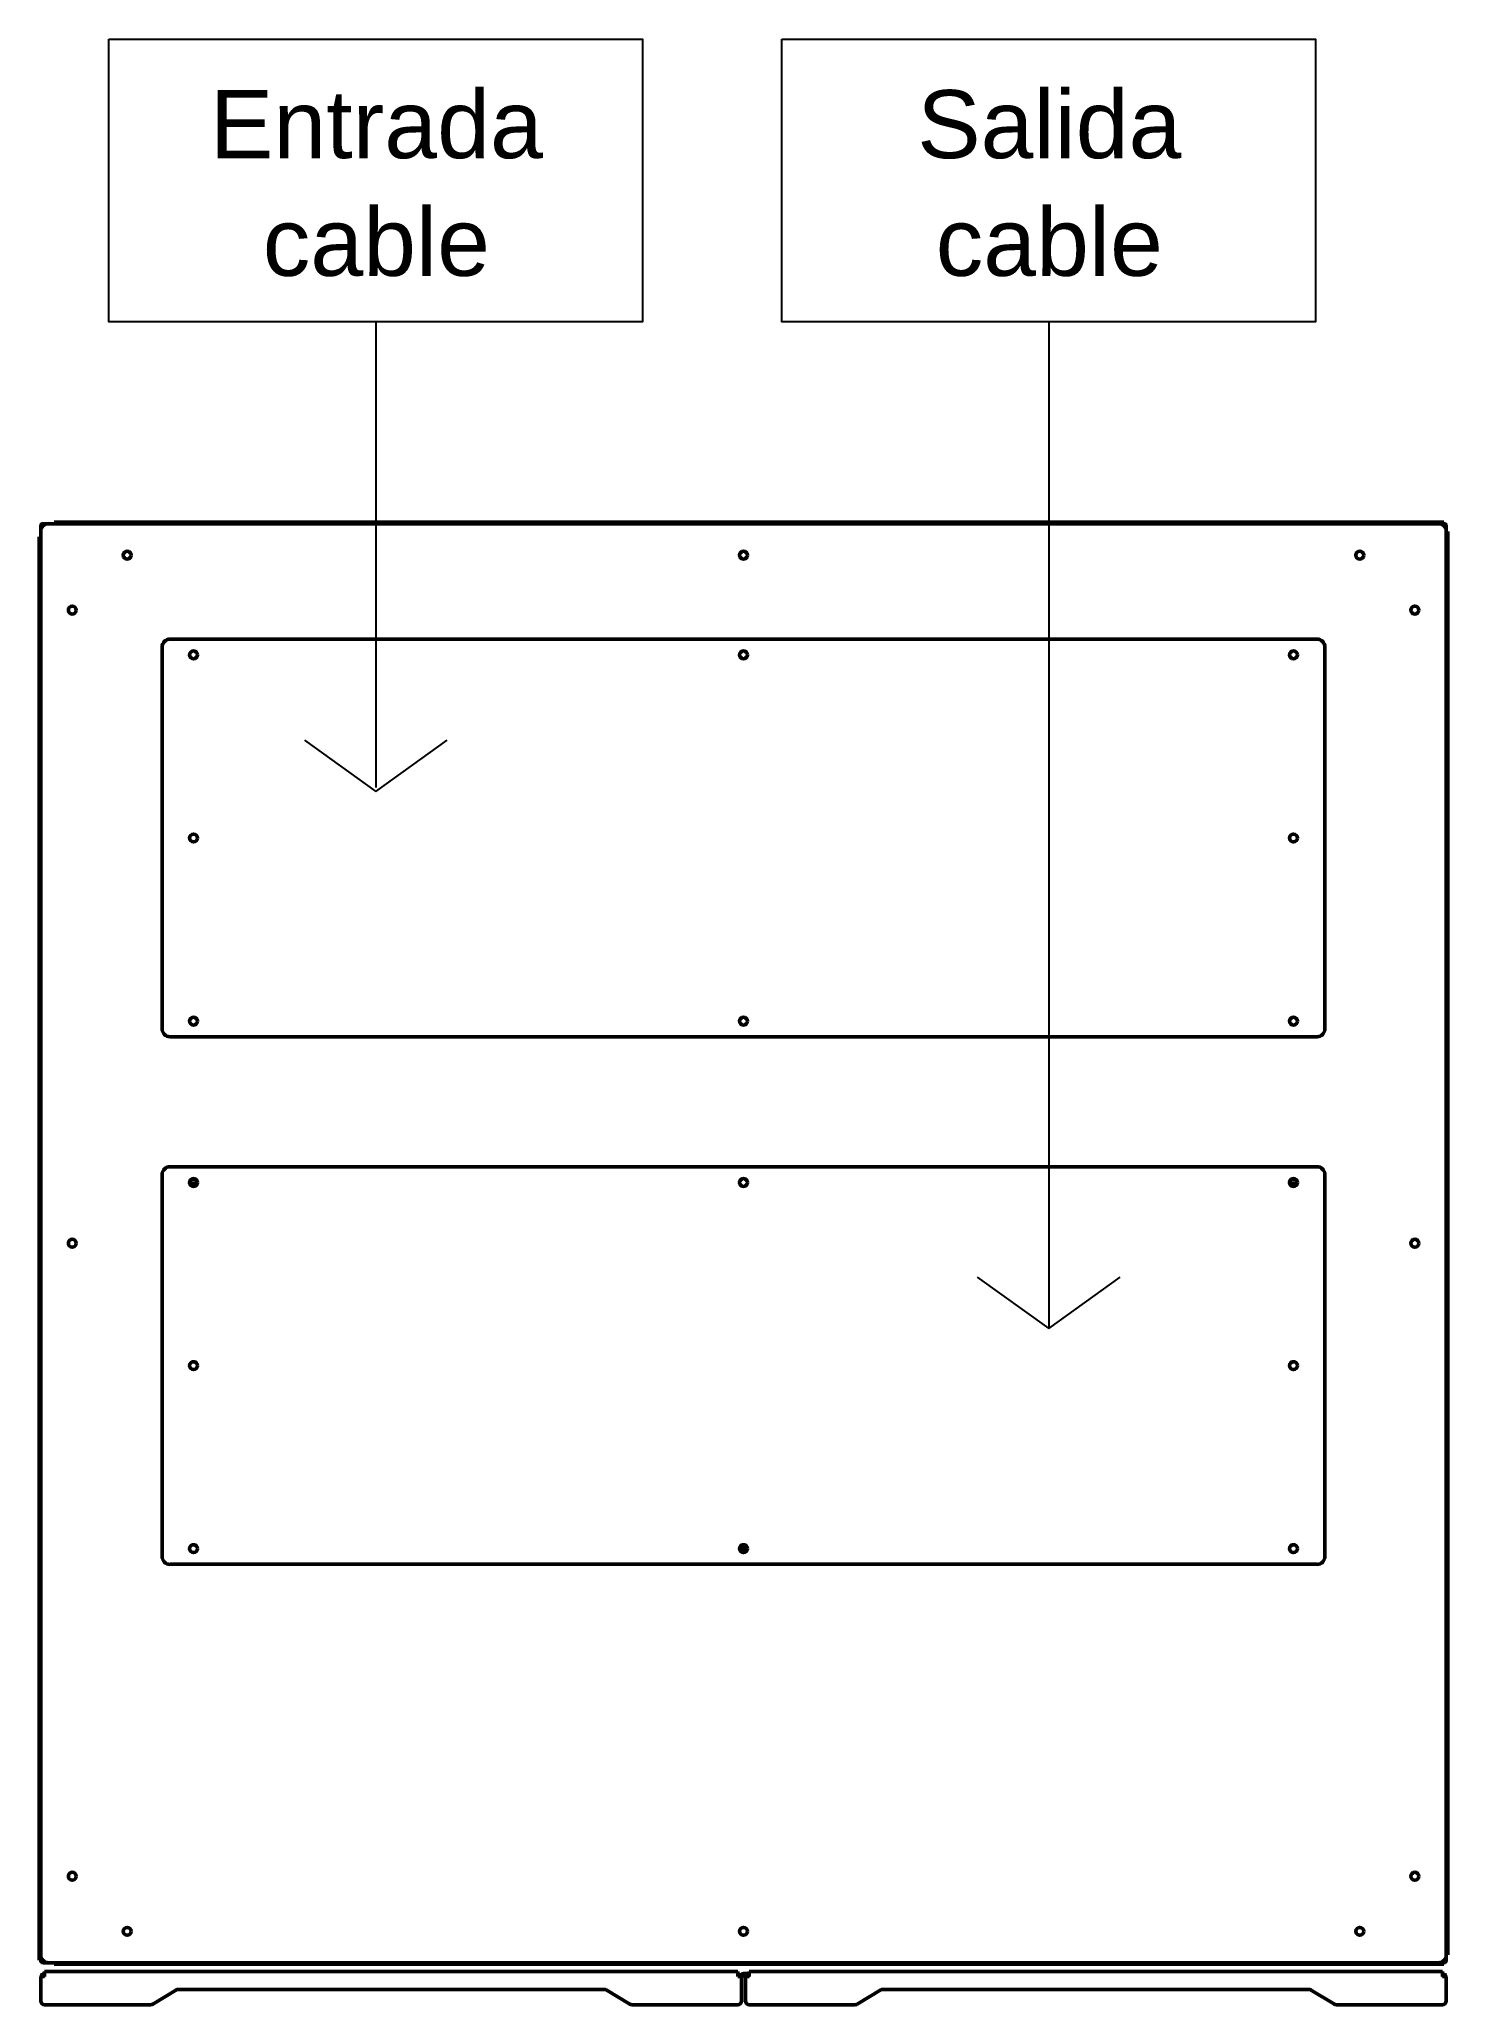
# Model space of a CAD drawing. Header units: millimetres. Extents: x 0 to 114, y 0 to 159.
import ezdxf
from ezdxf.enums import TextEntityAlignment as Align

# ---------------------------------------------------------------- set-up
doc = ezdxf.new("R2010")
doc.units = ezdxf.units.MM
doc.layers.add('DIMENSIONES', color=130, linetype='Continuous', lineweight=5)
doc.layers.add('Visible (ISO)', color=7, linetype='Continuous', lineweight=50)
doc.styles.get("Standard").update_dxf_attribs({"font": 'arial.ttf'})

msp = doc.modelspace()

# ---------------------------------------------------------------- linework, layer by layer
at = {"color": 7}
for p, q in [((27.07, 136.01), (27.07, 98.37)), ((81.46, 136.01), (81.46, 54.65)), ((21.3, 102.21), (27.07, 98.05)), ((27.07, 98.05), (32.84, 102.21)), ((75.68, 58.81), (81.46, 54.65)), ((81.46, 54.65), (87.23, 58.81))]:
    msp.add_line(p, q, dxfattribs=at)
for points in [[(5.5, 158.84), (48.64, 158.84), (48.64, 136.01), (5.5, 136.01)], [(59.89, 158.84), (103.03, 158.84), (103.03, 136.01), (59.89, 136.01)]]:
    msp.add_lwpolyline(points, close=True, dxfattribs=at)
at = {"layer": 'Visible (ISO)'}
for p, q in [((0, 119.06), (0, 119.5)), ((0.16, 119.5), (0.16, 119.49)), ((0.16, 119.5), (0.16, 119.49)), ((0.19, 119.69), (0.63, 119.69)), ((0.2, 119.53), (0.19, 119.53)), ((112.95, 119.69), (0.63, 119.69)), ((1.07, 119.82), (1.39, 119.82)), ((1.07, 119.82), (1.07, 119.69)), ((11.74, 119.82), (1.39, 119.82)), ((11.74, 119.69), (11.74, 119.82)), ((11.74, 119.82), (11.86, 119.82)), ((11.86, 119.82), (102.59, 119.82)), ((11.86, 119.82), (11.86, 119.69)), ((102.59, 119.82), (102.71, 119.82)), ((102.59, 119.69), (102.59, 119.82)), ((102.71, 119.82), (102.71, 119.69)), ((113.07, 119.82), (102.71, 119.82)), ((113.39, 119.69), (112.95, 119.69)), ((113.07, 119.82), (113.39, 119.82)), ((113.38, 119.53), (113.39, 119.53)), ((113.39, 119.69), (113.39, 119.82)), ((113.42, 119.5), (113.42, 119.49)), ((113.59, 119.06), (113.59, 119.5)), ((113.59, 119.06), (113.59, 119.5)), ((-0.13, 118.3), (-0.13, 118.62)), ((0, 118.62), (-0.13, 118.62)), ((-0.13, 118.3), (-0.13, 113.03)), ((0, 119.06), (0, 4.03)), ((113.71, 119.06), (113.59, 119.06)), ((113.59, 4.03), (113.59, 119.06)), ((113.71, 119.06), (113.71, 118.74)), ((113.71, 113.47), (113.71, 118.74)), ((-0.13, 112.91), (-0.13, 113.03)), ((-0.13, 113.03), (0, 113.03)), ((-0.13, 9.31), (-0.13, 112.91)), ((0, 112.91), (-0.13, 112.91)), ((113.59, 113.47), (113.71, 113.47)), ((113.71, 113.34), (113.59, 113.34)), ((113.71, 113.47), (113.71, 113.34)), ((113.71, 113.34), (113.71, 9.74)), ((9.8, 109.73), (9.8, 78.86)), ((103.15, 110.36), (10.44, 110.36)), ((103.78, 78.86), (103.78, 109.73)), ((10.44, 78.22), (103.15, 78.22)), ((9.8, 67.09), (9.8, 36.22)), ((103.15, 67.72), (10.44, 67.72)), ((103.78, 36.22), (103.78, 67.09)), ((12.03, 66.38), (12.65, 66.38)), ((12.03, 66.38), (12.65, 66.38)), ((12.12, 66.68), (12.56, 66.68)), ((100.93, 66.38), (101.55, 66.38)), ((100.93, 66.38), (101.55, 66.38)), ((101.02, 66.68), (101.46, 66.68)), ((56.67, 37.15), (56.67, 36.56)), ((56.93, 37.14), (56.67, 37.14)), ((56.68, 37.14), (56.68, 37.15)), ((56.93, 37.14), (56.93, 36.57)), ((10.44, 35.59), (103.15, 35.59)), ((113.59, 9.74), (113.71, 9.74)), ((113.71, 9.62), (113.59, 9.62)), ((113.71, 9.74), (113.71, 9.62)), ((113.71, 4.35), (113.71, 9.62)), ((-0.13, 9.19), (-0.13, 9.31)), ((-0.13, 9.31), (0, 9.31)), ((0, 9.19), (-0.13, 9.19)), ((-0.13, 9.19), (-0.13, 3.91)), ((-0.13, 3.59), (-0.13, 3.91)), ((-0.13, 3.59), (0, 3.59)), ((0, 4.03), (0, 3.59)), ((0.16, 3.59), (0.16, 3.6)), ((0.2, 3.56), (0.19, 3.56)), ((0.19, 3.39), (0.63, 3.39)), ((0.63, 3.39), (112.95, 3.39)), ((1.07, 3.39), (1.07, 3.27)), ((1.39, 3.27), (1.07, 3.27)), ((1.39, 3.27), (11.74, 3.27)), ((11.74, 3.27), (11.74, 3.39)), ((11.86, 3.27), (11.74, 3.27)), ((11.86, 3.39), (11.86, 3.27)), ((102.59, 3.27), (11.86, 3.27)), ((102.59, 3.27), (102.59, 3.39)), ((102.71, 3.27), (102.59, 3.27)), ((102.71, 3.39), (102.71, 3.27)), ((102.71, 3.27), (113.07, 3.27)), ((112.95, 3.39), (113.39, 3.39)), ((113.39, 3.27), (113.07, 3.27)), ((113.39, 3.56), (113.38, 3.56)), ((113.39, 3.27), (113.39, 3.39)), ((113.42, 3.6), (113.42, 3.59)), ((113.59, 3.59), (113.59, 4.03)), ((113.59, 3.59), (113.59, 4.03)), ((113.59, 4.03), (113.71, 4.03)), ((113.71, 4.35), (113.71, 4.03)), ((0, 0.3), (0, 2.29)), ((0.3, 2.29), (0, 2.29)), ((0, 2.14), (0, 2.21)), ((0, 2.14), (0, 2.14)), ((0, 2.14), (0, 0.3)), ((0.3, 2.67), (56.33, 2.67)), ((0.3, 2.67), (0.3, 2.36)), ((0.3, 2.52), (0.3, 2.52)), ((0.3, 2.36), (0.3, 2.36)), ((0.3, 2.36), (0.3, 2.29)), ((56.33, 2.36), (56.33, 2.67)), ((56.33, 2.29), (56.33, 2.36)), ((56.63, 2.29), (56.33, 2.29)), ((56.63, 2.29), (56.63, 0.3)), ((56.63, 2.21), (56.63, 0.3)), ((57.25, 2.52), (56.79, 2.52)), ((56.79, 2.36), (57.25, 2.36)), ((56.95, 0.3), (56.95, 2.29)), ((57.25, 2.29), (56.95, 2.29)), ((56.95, 2.14), (56.95, 2.21)), ((56.95, 2.14), (56.95, 2.14)), ((56.95, 2.14), (56.95, 0.3)), ((57.25, 2.67), (113.28, 2.67)), ((57.25, 2.67), (57.25, 2.36)), ((57.25, 2.36), (57.25, 2.29)), ((113.28, 2.36), (113.28, 2.67)), ((113.28, 2.29), (113.28, 2.36)), ((113.58, 2.29), (113.28, 2.29)), ((113.58, 2.29), (113.58, 0.3)), ((113.58, 2.14), (113.58, 2.21)), ((113.58, 2.14), (113.58, 2.13)), ((113.58, 1.66), (113.58, 0.3)), ((8.88, 0), (0.3, 0)), ((10.96, 1.2), (9.04, 0.04)), ((45.6, 1.22), (11.03, 1.22)), ((47.6, 0.04), (45.68, 1.2)), ((56.33, 0), (47.76, 0)), ((67.9, 1.2), (65.98, 0.04)), ((102.55, 1.22), (67.98, 1.22)), ((104.55, 0.04), (102.63, 1.2)), ((113.28, 0), (104.7, 0)), ((0.3, 0), (0.3, 0)), ((57.25, 0), (57.25, 0)), ((65.83, 0), (57.25, 0))]:
    msp.add_line(p, q, dxfattribs=at)
for centre, radius in [((6.98, 117.15), 0.318), ((56.79, 117.15), 0.318), ((106.6, 117.15), 0.318), ((2.54, 112.71), 0.318), ((111.05, 112.71), 0.318), ((12.34, 109.09), 0.317), ((56.79, 109.09), 0.317), ((101.24, 109.09), 0.317), ((12.34, 94.29), 0.317), ((101.24, 94.29), 0.317), ((12.34, 79.49), 0.317), ((56.79, 79.49), 0.317), ((101.24, 79.49), 0.317), ((12.34, 66.45), 0.317), ((56.79, 66.45), 0.317), ((101.24, 66.45), 0.317), ((2.54, 61.54), 0.318), ((111.05, 61.54), 0.318), ((12.34, 51.65), 0.317), ((101.24, 51.65), 0.317), ((12.34, 36.86), 0.317), ((56.79, 36.86), 0.317), ((101.24, 36.86), 0.317), ((2.54, 10.38), 0.318), ((111.05, 10.38), 0.318), ((6.98, 5.93), 0.318), ((56.79, 5.93), 0.318), ((106.6, 5.93), 0.318)]:
    msp.add_circle(centre, radius, dxfattribs=at)
for centre, radius, start, end in [((0.19, 119.5), 0.198, 90, 180), ((0.63, 119.06), 0.635, 90, 180), ((0.19, 119.5), 0.033, 90, 180), ((112.95, 119.06), 0.635, 0, 90), ((113.39, 119.5), 0.198, 0, 90), ((113.39, 119.5), 0.033, 0, 90), ((10.44, 109.73), 0.635, 90, 180), ((103.15, 109.73), 0.635, 0, 90), ((10.44, 78.86), 0.635, 180, 270), ((103.15, 78.86), 0.635, 270, 0), ((10.44, 67.09), 0.635, 90, 180), ((103.15, 67.09), 0.635, 0, 90), ((10.44, 36.22), 0.635, 180, 270), ((103.15, 36.22), 0.635, 270, 0), ((0.63, 4.03), 0.635, 180, 270), ((0.19, 3.59), 0.198, 180, 270), ((0.19, 3.59), 0.033, 180, 270), ((112.95, 4.03), 0.635, 270, 0), ((113.39, 3.59), 0.198, 270, 0), ((113.39, 3.59), 0.033, 270, 0), ((0.3, 2.21), 0.305, 175.3602, 180), ((0.3, 2.21), 0.305, 90, 165.5225), ((0.3, 2.21), 0.152, 90, 150), ((56.79, 2.21), 0.305, 90, 165.5225), ((56.79, 2.21), 0.152, 90.0013, 180), ((56.79, 2.21), 0.152, 90, 180), ((57.25, 2.21), 0.305, 175.3602, 180), ((57.25, 2.21), 0.305, 150, 165.5225), ((57.25, 2.21), 0.152, 90, 150), ((57.25, 2.21), 0.152, 90, 150), ((113.28, 2.21), 0.305, 14.4775, 90), ((113.28, 2.21), 0.152, 30, 90), ((0.3, 0.3), 0.305, 180, 270), ((0.3, 0.3), 0.305, 180, 270), ((8.88, 0.3), 0.305, 270, 301), ((11.03, 1.07), 0.152, 90, 121), ((45.6, 1.07), 0.152, 59, 90), ((47.76, 0.3), 0.305, 239, 270), ((56.33, 0.3), 0.305, 270, 0), ((57.25, 0.3), 0.305, 180, 270), ((57.25, 0.3), 0.305, 180, 270), ((65.83, 0.3), 0.305, 270, 301), ((67.98, 1.07), 0.152, 90, 121), ((102.55, 1.07), 0.152, 59, 90), ((104.7, 0.3), 0.305, 239, 270), ((113.28, 0.3), 0.305, 270, 0)]:
    msp.add_arc(centre, radius, start, end, dxfattribs=at)

# ---------------------------------------------------------------- texts
at = {"layer": 'DIMENSIONES', "color": 7, "linetype": 'Continuous', "lineweight": 18}
for s, p in [('Entrada', (27.12, 152.09)), ('Salida', (81.51, 152.09)), ('cable', (27.12, 142.58)), ('cable', (81.51, 142.58))]:
    msp.add_text(s, height=5.5, dxfattribs=at).set_placement(p, align=Align.MIDDLE)

doc.saveas('drawing.dxf')
